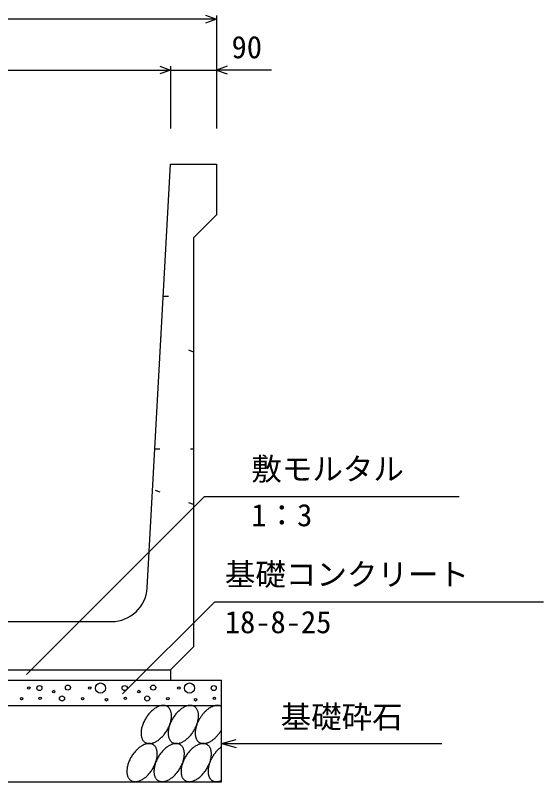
# Model space of a CAD drawing. Units: millimetres, scale not verified. Extents: x -33600 to 33600, y -11880 to 11880.
# Drawn here: x 5219 to 6258, y 2357 to 3865 of the extents above; entities that cross this region are included whole.
import ezdxf
from ezdxf.enums import TextEntityAlignment as Align

# ---------------------------------------------------------------- set-up
doc = ezdxf.new("R2010")
doc.units = ezdxf.units.MM
doc.header["$LTSCALE"] = 40
doc.linetypes.add('DOTTED', pattern=[1.75, 0.25, -1.5])
for name, color, linetype, lineweight in [('0-0_DIM', 7, 'Continuous', 25), ('0-2_HATCH', 6, 'Continuous', 25), ('0-5_OUTLINE', 3, 'Continuous', 25), ('0-6_OUTLINE2', 4, 'DOTTED', 25)]:
    doc.layers.add(name, color=color, linetype=linetype, lineweight=lineweight)
doc.styles.add('ＭＳ ゴシック', font='')
doc.styles.get('ＭＳ ゴシック').set_extended_font_data('MS Gothic')

msp = doc.modelspace()

# ---------------------------------------------------------------- linework, layer by layer
at = {"layer": '0-0_DIM'}
for p, q in [((5614.81, 3864.33), (5614.81, 3641.83)), ((5614.81, 3856.83), (4534.81, 3856.83)), ((4624.81, 3756.83), (5524.81, 3756.83)), ((5524.81, 3764.33), (5524.81, 3641.83)), ((5524.81, 3756.83), (5614.81, 3756.83)), ((5723.19, 3756.83), (5614.82, 3756.83)), ((5591.71, 2918.02), (5241.08, 2567.39)), ((5591.71, 2918.02), (6092.01, 2918.02)), ((5611.44, 2710.76), (5429.99, 2529.31)), ((5611.44, 2710.76), (6258.31, 2710.76)), ((5624.81, 2431.83), (5653.79, 2439.59)), ((5624.81, 2431.83), (6058.13, 2431.83)), ((5624.81, 2431.83), (5653.79, 2424.06))]:
    msp.add_line(p, q, dxfattribs=at)
for points in [[(5593.67, 3864.52), (5614.81, 3856.83), (5593.67, 3849.13)], [(5503.67, 3764.52), (5524.81, 3756.83), (5503.67, 3749.13)], [(5635.96, 3764.52), (5614.82, 3756.83), (5635.96, 3749.13)]]:
    msp.add_lwpolyline(points, dxfattribs=at)
at = {"layer": '0-2_HATCH'}
for points in [[(5518.39, 2504.63), (5517.36, 2505.21), (5516.28, 2505.7), (5515.15, 2506.1), (5513.98, 2506.42), (5512.77, 2506.64), (5511.51, 2506.78), (5510.22, 2506.82), (5508.9, 2506.78), (5507.55, 2506.64), (5506.17, 2506.42), (5504.77, 2506.1), (5503.35, 2505.7), (5501.91, 2505.21), (5500.46, 2504.63), (5499, 2503.97), (5497.54, 2503.22), (5496.07, 2502.4), (5494.6, 2501.49), (5493.14, 2500.5), (5491.69, 2499.44), (5490.25, 2498.31), (5488.82, 2497.11), (5487.41, 2495.84), (5486.03, 2494.51), (5484.67, 2493.11), (5483.34, 2491.66), (5482.04, 2490.16), (5480.77, 2488.6), (5479.54, 2487), (5478.36, 2485.36), (5477.22, 2483.67), (5476.12, 2481.96), (5475.08, 2480.21), (5474.08, 2478.43), (5473.14, 2476.64), (5472.26, 2474.83), (5471.43, 2473), (5470.67, 2471.16), (5469.97, 2469.32)], [(5525.8, 2493.11), (5525.46, 2494.5), (5525.04, 2495.84), (5524.56, 2497.11), (5524.01, 2498.31), (5523.39, 2499.44), (5522.71, 2500.5), (5521.96, 2501.49), (5521.16, 2502.39), (5520.29, 2503.22), (5519.37, 2503.97), (5518.39, 2504.63)], [(5571.6, 2504.63), (5570.57, 2505.21), (5569.49, 2505.7), (5568.37, 2506.1), (5567.2, 2506.42), (5565.98, 2506.64), (5564.73, 2506.78), (5563.44, 2506.82), (5562.12, 2506.78), (5560.77, 2506.64), (5559.39, 2506.42), (5557.99, 2506.1), (5556.57, 2505.7), (5555.13, 2505.21), (5553.68, 2504.63), (5552.22, 2503.97), (5550.75, 2503.22), (5549.28, 2502.4), (5547.82, 2501.49), (5546.36, 2500.5), (5544.9, 2499.44), (5543.46, 2498.31), (5542.03, 2497.11), (5540.63, 2495.84), (5539.24, 2494.51), (5537.88, 2493.11), (5536.55, 2491.66), (5535.25, 2490.16), (5533.98, 2488.6), (5532.76, 2487), (5531.57, 2485.36), (5530.43, 2483.67), (5529.34, 2481.96), (5528.29, 2480.21), (5527.3, 2478.43), (5526.36, 2476.64), (5525.47, 2474.83), (5524.65, 2473), (5523.88, 2471.16), (5523.18, 2469.32)], [(5579.01, 2493.11), (5578.67, 2494.5), (5578.25, 2495.84), (5577.77, 2497.11), (5577.22, 2498.31), (5576.6, 2499.44), (5575.92, 2500.5), (5575.18, 2501.49), (5574.37, 2502.39), (5573.5, 2503.22), (5572.58, 2503.97), (5571.6, 2504.63)], [(5624.82, 2504.63), (5624.04, 2505.08), (5623.23, 2505.48), (5622.4, 2505.82), (5621.53, 2506.12), (5620.65, 2506.36), (5619.73, 2506.56), (5618.8, 2506.7), (5617.84, 2506.79), (5616.86, 2506.82), (5615.86, 2506.81), (5614.84, 2506.74), (5613.81, 2506.62), (5612.76, 2506.45), (5611.7, 2506.23), (5610.63, 2505.95), (5609.54, 2505.63), (5608.45, 2505.25), (5607.35, 2504.82), (5606.24, 2504.35), (5605.13, 2503.82), (5604.02, 2503.25), (5602.9, 2502.63), (5601.79, 2501.97), (5600.67, 2501.25), (5599.56, 2500.5), (5598.45, 2499.7), (5597.35, 2498.86), (5596.26, 2497.97), (5595.18, 2497.05), (5594.11, 2496.09), (5593.05, 2495.09), (5592, 2494.06), (5590.98, 2492.99), (5589.96, 2491.88), (5588.97, 2490.75), (5587.99, 2489.59), (5587.04, 2488.4), (5586.1, 2487.18), (5585.2, 2485.94)], [(5492.68, 2434.01), (5494.14, 2434.67), (5495.61, 2435.42), (5497.08, 2436.24), (5498.54, 2437.15), (5500, 2438.14), (5501.46, 2439.2), (5502.9, 2440.33), (5504.33, 2441.53), (5505.73, 2442.8), (5507.12, 2444.13), (5508.48, 2445.53), (5509.81, 2446.98), (5511.11, 2448.48), (5512.38, 2450.04), (5513.6, 2451.64), (5514.79, 2453.28), (5515.93, 2454.97), (5517.03, 2456.68), (5518.07, 2458.43), (5519.07, 2460.21), (5520.01, 2462), (5520.89, 2463.82), (5521.71, 2465.64), (5522.48, 2467.48), (5523.18, 2469.32), (5523.82, 2471.16), (5524.39, 2472.99), (5524.89, 2474.82), (5525.33, 2476.64), (5525.7, 2478.43), (5526, 2480.21), (5526.22, 2481.95), (5526.38, 2483.67), (5526.46, 2485.35), (5526.47, 2487), (5526.41, 2488.6), (5526.28, 2490.15), (5526.08, 2491.66), (5525.8, 2493.11)], [(5545.9, 2434.01), (5547.36, 2434.67), (5548.82, 2435.42), (5550.29, 2436.24), (5551.76, 2437.15), (5553.22, 2438.14), (5554.67, 2439.2), (5556.11, 2440.33), (5557.54, 2441.53), (5558.95, 2442.8), (5560.33, 2444.13), (5561.69, 2445.53), (5563.03, 2446.98), (5564.33, 2448.48), (5565.59, 2450.04), (5566.82, 2451.64), (5568, 2453.28), (5569.14, 2454.97), (5570.24, 2456.68), (5571.29, 2458.43), (5572.28, 2460.21), (5573.22, 2462), (5574.1, 2463.82), (5574.93, 2465.64), (5575.69, 2467.48), (5576.39, 2469.32), (5577.03, 2471.16), (5577.6, 2472.99), (5578.11, 2474.82), (5578.55, 2476.64), (5578.91, 2478.43), (5579.21, 2480.21), (5579.44, 2481.95), (5579.59, 2483.67), (5579.68, 2485.35), (5579.69, 2487), (5579.63, 2488.6), (5579.49, 2490.15), (5579.29, 2491.66), (5579.01, 2493.11)], [(5585.2, 2485.94), (5584.31, 2484.67), (5583.45, 2483.38), (5582.62, 2482.08), (5581.82, 2480.75), (5581.05, 2479.41), (5580.31, 2478.06), (5579.59, 2476.69), (5578.92, 2475.31), (5578.27, 2473.93), (5577.66, 2472.53), (5577.09, 2471.14), (5576.55, 2469.74), (5576.05, 2468.34), (5575.58, 2466.94), (5575.16, 2465.55), (5574.77, 2464.16), (5574.42, 2462.77), (5574.11, 2461.4), (5573.84, 2460.04), (5573.62, 2458.69), (5573.43, 2457.35), (5573.28, 2456.04), (5573.18, 2454.74), (5573.12, 2453.46), (5573.1, 2452.2), (5573.12, 2450.97), (5573.18, 2449.76), (5573.28, 2448.58), (5573.43, 2447.43), (5573.62, 2446.31), (5573.84, 2445.22), (5574.11, 2444.16), (5574.42, 2443.14), (5574.77, 2442.16), (5575.16, 2441.21), (5575.58, 2440.31), (5576.05, 2439.44), (5576.55, 2438.62), (5577.09, 2437.83)], [(5469.97, 2469.32), (5469.33, 2467.48), (5468.76, 2465.65), (5468.25, 2463.82), (5467.82, 2462.01), (5467.45, 2460.21), (5467.15, 2458.44), (5466.92, 2456.69), (5466.77, 2454.97), (5466.68, 2453.29), (5466.67, 2451.64), (5466.73, 2450.04), (5466.87, 2448.49), (5467.07, 2446.98), (5467.35, 2445.53), (5467.69, 2444.14), (5468.11, 2442.8), (5468.59, 2441.53), (5469.14, 2440.33), (5469.76, 2439.2), (5470.44, 2438.14), (5471.19, 2437.15), (5471.99, 2436.25), (5472.86, 2435.42), (5473.78, 2434.67), (5474.76, 2434.01), (5475.79, 2433.43), (5476.87, 2432.94), (5477.99, 2432.54), (5479.17, 2432.22), (5480.38, 2432), (5481.63, 2431.86), (5482.92, 2431.82), (5484.24, 2431.86), (5485.6, 2432), (5486.97, 2432.22), (5488.37, 2432.54), (5489.8, 2432.94), (5491.23, 2433.43), (5492.68, 2434.01)], [(5523.18, 2469.32), (5522.54, 2467.48), (5521.97, 2465.65), (5521.47, 2463.82), (5521.03, 2462.01), (5520.66, 2460.21), (5520.36, 2458.44), (5520.14, 2456.69), (5519.98, 2454.97), (5519.9, 2453.29), (5519.89, 2451.64), (5519.95, 2450.04), (5520.08, 2448.49), (5520.28, 2446.98), (5520.56, 2445.53), (5520.91, 2444.14), (5521.32, 2442.8), (5521.8, 2441.53), (5522.36, 2440.33), (5522.97, 2439.2), (5523.65, 2438.14), (5524.4, 2437.15), (5525.21, 2436.25), (5526.07, 2435.42), (5526.99, 2434.67), (5527.97, 2434.01), (5529, 2433.43), (5530.08, 2432.94), (5531.21, 2432.54), (5532.38, 2432.22), (5533.59, 2432), (5534.85, 2431.86), (5536.14, 2431.82), (5537.46, 2431.86), (5538.81, 2432), (5540.19, 2432.22), (5541.59, 2432.54), (5543.01, 2432.94), (5544.45, 2433.43), (5545.9, 2434.01)], [(5614.84, 2445.46), (5615.86, 2446.56), (5616.86, 2447.68), (5617.84, 2448.84), (5618.8, 2450.03), (5619.73, 2451.24), (5620.65, 2452.48), (5621.53, 2453.74), (5622.4, 2455.03), (5623.23, 2456.33), (5624.04, 2457.65), (5624.82, 2458.99)], [(5577.09, 2437.83), (5577.66, 2437.1), (5578.27, 2436.4), (5578.92, 2435.75), (5579.59, 2435.15), (5580.31, 2434.6), (5581.05, 2434.1), (5581.82, 2433.64), (5582.62, 2433.23), (5583.45, 2432.88), (5584.31, 2432.57), (5585.2, 2432.32), (5586.1, 2432.12), (5587.04, 2431.97), (5587.99, 2431.87), (5588.97, 2431.82), (5589.96, 2431.83), (5590.98, 2431.88), (5592, 2431.99), (5593.05, 2432.16), (5594.11, 2432.37), (5595.18, 2432.64), (5596.26, 2432.95), (5597.35, 2433.32), (5598.45, 2433.74), (5599.56, 2434.2), (5600.67, 2434.72), (5601.79, 2435.28), (5602.9, 2435.89), (5604.02, 2436.55), (5605.13, 2437.26), (5606.24, 2438), (5607.35, 2438.8), (5608.45, 2439.63), (5609.54, 2440.51), (5610.63, 2441.42), (5611.7, 2442.38), (5612.76, 2443.37), (5613.81, 2444.4), (5614.84, 2445.46)], [(5490.5, 2429.63), (5489.47, 2430.21), (5488.39, 2430.7), (5487.26, 2431.11), (5486.09, 2431.42), (5484.88, 2431.65), (5483.62, 2431.78), (5482.33, 2431.83), (5481.01, 2431.78), (5479.66, 2431.65), (5478.28, 2431.42), (5476.88, 2431.11), (5475.46, 2430.7), (5474.02, 2430.21), (5472.57, 2429.63), (5471.11, 2428.97), (5469.65, 2428.23), (5468.18, 2427.4), (5466.71, 2426.49), (5465.25, 2425.51), (5463.8, 2424.45), (5462.36, 2423.31), (5460.93, 2422.11), (5459.52, 2420.84), (5458.14, 2419.51), (5456.78, 2418.12), (5455.44, 2416.67), (5454.14, 2415.16), (5452.88, 2413.61), (5451.65, 2412), (5450.47, 2410.36), (5449.33, 2408.68), (5448.23, 2406.96), (5447.18, 2405.21), (5446.19, 2403.44), (5445.25, 2401.64), (5444.37, 2399.83), (5443.54, 2398), (5442.78, 2396.17), (5442.08, 2394.32)], [(5497.91, 2418.11), (5497.56, 2419.51), (5497.15, 2420.84), (5496.67, 2422.11), (5496.11, 2423.31), (5495.5, 2424.44), (5494.81, 2425.5), (5494.07, 2426.49), (5493.26, 2427.4), (5492.4, 2428.22), (5491.48, 2428.97), (5490.5, 2429.63)], [(5543.71, 2429.63), (5542.68, 2430.21), (5541.6, 2430.7), (5540.48, 2431.11), (5539.3, 2431.42), (5538.09, 2431.65), (5536.84, 2431.78), (5535.55, 2431.83), (5534.23, 2431.78), (5532.87, 2431.65), (5531.5, 2431.42), (5530.09, 2431.11), (5528.67, 2430.7), (5527.24, 2430.21), (5525.79, 2429.63), (5524.33, 2428.97), (5522.86, 2428.23), (5521.39, 2427.4), (5519.93, 2426.49), (5518.47, 2425.51), (5517.01, 2424.45), (5515.57, 2423.31), (5514.14, 2422.11), (5512.74, 2420.84), (5511.35, 2419.51), (5509.99, 2418.12), (5508.66, 2416.67), (5507.36, 2415.16), (5506.09, 2413.61), (5504.87, 2412), (5503.68, 2410.36), (5502.54, 2408.68), (5501.44, 2406.96), (5500.4, 2405.21), (5499.4, 2403.44), (5498.46, 2401.64), (5497.58, 2399.83), (5496.76, 2398), (5495.99, 2396.17), (5495.29, 2394.32)], [(5551.12, 2418.11), (5550.78, 2419.51), (5550.36, 2420.84), (5549.88, 2422.11), (5549.33, 2423.31), (5548.71, 2424.44), (5548.03, 2425.5), (5547.28, 2426.49), (5546.48, 2427.4), (5545.61, 2428.22), (5544.69, 2428.97), (5543.71, 2429.63)], [(5596.93, 2429.63), (5595.9, 2430.21), (5594.82, 2430.7), (5593.69, 2431.11), (5592.52, 2431.42), (5591.3, 2431.65), (5590.05, 2431.78), (5588.76, 2431.83), (5587.44, 2431.78), (5586.09, 2431.65), (5584.71, 2431.42), (5583.31, 2431.11), (5581.89, 2430.7), (5580.45, 2430.21), (5579, 2429.63), (5577.54, 2428.97), (5576.08, 2428.23), (5574.61, 2427.4), (5573.14, 2426.49), (5571.68, 2425.51), (5570.23, 2424.45), (5568.78, 2423.31), (5567.36, 2422.11), (5565.95, 2420.84), (5564.56, 2419.51), (5563.2, 2418.12), (5561.87, 2416.67), (5560.57, 2415.16), (5559.31, 2413.61), (5558.08, 2412), (5556.9, 2410.36), (5555.75, 2408.68), (5554.66, 2406.96), (5553.61, 2405.21), (5552.62, 2403.44), (5551.68, 2401.64), (5550.8, 2399.83), (5549.97, 2398), (5549.21, 2396.17), (5548.5, 2394.32)], [(5604.34, 2418.11), (5603.99, 2419.51), (5603.58, 2420.84), (5603.09, 2422.11), (5602.54, 2423.31), (5601.92, 2424.44), (5601.24, 2425.5), (5600.5, 2426.49), (5599.69, 2427.4), (5598.83, 2428.22), (5597.9, 2428.97), (5596.93, 2429.63)], [(5464.79, 2359.01), (5466.25, 2359.67), (5467.72, 2360.42), (5469.18, 2361.25), (5470.65, 2362.15), (5472.11, 2363.14), (5473.57, 2364.2), (5475.01, 2365.33), (5476.43, 2366.53), (5477.84, 2367.8), (5479.23, 2369.14), (5480.59, 2370.53), (5481.92, 2371.98), (5483.22, 2373.49), (5484.49, 2375.04), (5485.71, 2376.64), (5486.9, 2378.29), (5488.04, 2379.97), (5489.13, 2381.69), (5490.18, 2383.43), (5491.17, 2385.21), (5492.11, 2387), (5493, 2388.82), (5493.82, 2390.65), (5494.59, 2392.48), (5495.29, 2394.32), (5495.93, 2396.16), (5496.5, 2398), (5497, 2399.82), (5497.44, 2401.64), (5497.81, 2403.43), (5498.11, 2405.21), (5498.33, 2406.96), (5498.49, 2408.67), (5498.57, 2410.36), (5498.58, 2412), (5498.52, 2413.6), (5498.39, 2415.16), (5498.18, 2416.66), (5497.91, 2418.11)], [(5518.01, 2359.01), (5519.47, 2359.67), (5520.93, 2360.42), (5522.4, 2361.25), (5523.87, 2362.15), (5525.33, 2363.14), (5526.78, 2364.2), (5528.22, 2365.33), (5529.65, 2366.53), (5531.06, 2367.8), (5532.44, 2369.14), (5533.8, 2370.53), (5535.13, 2371.98), (5536.43, 2373.49), (5537.7, 2375.04), (5538.93, 2376.64), (5540.11, 2378.29), (5541.25, 2379.97), (5542.35, 2381.69), (5543.39, 2383.43), (5544.39, 2385.21), (5545.33, 2387), (5546.21, 2388.82), (5547.04, 2390.65), (5547.8, 2392.48), (5548.5, 2394.32), (5549.14, 2396.16), (5549.71, 2398), (5550.22, 2399.82), (5550.65, 2401.64), (5551.02, 2403.43), (5551.32, 2405.21), (5551.55, 2406.96), (5551.7, 2408.67), (5551.78, 2410.36), (5551.8, 2412), (5551.74, 2413.6), (5551.6, 2415.16), (5551.4, 2416.66), (5551.12, 2418.11)], [(5571.22, 2359.01), (5572.68, 2359.67), (5574.15, 2360.42), (5575.61, 2361.25), (5577.08, 2362.15), (5578.54, 2363.14), (5579.99, 2364.2), (5581.44, 2365.33), (5582.86, 2366.53), (5584.27, 2367.8), (5585.66, 2369.14), (5587.02, 2370.53), (5588.35, 2371.98), (5589.65, 2373.49), (5590.91, 2375.04), (5592.14, 2376.64), (5593.33, 2378.29), (5594.47, 2379.97), (5595.56, 2381.69), (5596.61, 2383.43), (5597.6, 2385.21), (5598.54, 2387), (5599.43, 2388.82), (5600.25, 2390.65), (5601.01, 2392.48), (5601.72, 2394.32), (5602.35, 2396.16), (5602.93, 2398), (5603.43, 2399.82), (5603.87, 2401.64), (5604.24, 2403.43), (5604.53, 2405.21), (5604.76, 2406.96), (5604.92, 2408.67), (5605, 2410.36), (5605.01, 2412), (5604.95, 2413.6), (5604.82, 2415.16), (5604.61, 2416.66), (5604.34, 2418.11)], [(5624.82, 2425.45), (5624.14, 2424.97), (5623.47, 2424.47), (5622.8, 2423.96), (5622.14, 2423.43), (5621.48, 2422.88), (5620.82, 2422.33), (5620.16, 2421.75), (5619.51, 2421.16), (5618.86, 2420.56), (5618.22, 2419.95), (5617.59, 2419.32), (5616.95, 2418.68), (5616.33, 2418.02), (5615.71, 2417.36), (5615.1, 2416.68), (5614.49, 2415.99), (5613.89, 2415.29), (5613.3, 2414.58), (5612.72, 2413.86), (5612.15, 2413.12), (5611.58, 2412.38), (5611.02, 2411.63), (5610.47, 2410.87), (5609.93, 2410.1), (5609.4, 2409.33), (5608.88, 2408.54), (5608.37, 2407.75), (5607.87, 2406.95), (5607.38, 2406.15), (5606.9, 2405.34), (5606.43, 2404.52), (5605.97, 2403.7), (5605.53, 2402.87), (5605.09, 2402.04), (5604.67, 2401.2), (5604.26, 2400.36), (5603.87, 2399.52), (5603.48, 2398.68), (5603.11, 2397.83)], [(5603.11, 2397.83), (5602.75, 2396.98), (5602.41, 2396.13), (5602.07, 2395.28), (5601.76, 2394.43), (5601.45, 2393.58), (5601.16, 2392.73), (5600.88, 2391.88), (5600.62, 2391.03), (5600.37, 2390.18), (5600.14, 2389.33), (5599.92, 2388.49), (5599.71, 2387.65), (5599.52, 2386.82), (5599.35, 2385.98), (5599.19, 2385.16), (5599.04, 2384.33), (5598.91, 2383.51), (5598.8, 2382.7), (5598.7, 2381.89), (5598.61, 2381.09), (5598.54, 2380.3), (5598.49, 2379.52), (5598.45, 2378.74), (5598.43, 2377.97), (5598.42, 2377.2), (5598.43, 2376.45), (5598.45, 2375.71), (5598.49, 2374.97), (5598.54, 2374.25), (5598.61, 2373.53), (5598.7, 2372.83), (5598.8, 2372.14), (5598.91, 2371.46), (5599.04, 2370.79), (5599.19, 2370.13), (5599.35, 2369.49), (5599.52, 2368.86), (5599.71, 2368.24), (5599.92, 2367.63)], [(5442.08, 2394.32), (5441.44, 2392.48), (5440.87, 2390.65), (5440.36, 2388.82), (5439.92, 2387.01), (5439.56, 2385.21), (5439.26, 2383.44), (5439.03, 2381.69), (5438.88, 2379.97), (5438.79, 2378.29), (5438.78, 2376.65), (5438.84, 2375.04), (5438.98, 2373.49), (5439.18, 2371.98), (5439.46, 2370.53), (5439.8, 2369.14), (5440.22, 2367.81), (5440.7, 2366.54), (5441.25, 2365.33), (5441.87, 2364.2), (5442.55, 2363.14), (5443.29, 2362.16), (5444.1, 2361.25), (5444.97, 2360.42), (5445.89, 2359.67), (5446.87, 2359.01), (5447.9, 2358.43), (5448.98, 2357.94), (5450.1, 2357.54), (5451.27, 2357.23), (5452.49, 2357), (5453.74, 2356.86), (5455.03, 2356.82), (5456.35, 2356.86), (5457.7, 2357), (5459.08, 2357.23), (5460.48, 2357.54), (5461.9, 2357.94), (5463.34, 2358.43), (5464.79, 2359.01)], [(5495.29, 2394.32), (5494.65, 2392.48), (5494.08, 2390.65), (5493.57, 2388.82), (5493.14, 2387.01), (5492.77, 2385.21), (5492.47, 2383.44), (5492.25, 2381.69), (5492.09, 2379.97), (5492.01, 2378.29), (5492, 2376.65), (5492.06, 2375.04), (5492.19, 2373.49), (5492.39, 2371.98), (5492.67, 2370.53), (5493.01, 2369.14), (5493.43, 2367.81), (5493.91, 2366.54), (5494.46, 2365.33), (5495.08, 2364.2), (5495.76, 2363.14), (5496.51, 2362.16), (5497.31, 2361.25), (5498.18, 2360.42), (5499.1, 2359.67), (5500.08, 2359.01), (5501.11, 2358.43), (5502.19, 2357.94), (5503.32, 2357.54), (5504.49, 2357.23), (5505.7, 2357), (5506.96, 2356.86), (5508.24, 2356.82), (5509.57, 2356.86), (5510.92, 2357), (5512.3, 2357.23), (5513.7, 2357.54), (5515.12, 2357.94), (5516.56, 2358.43), (5518.01, 2359.01)], [(5548.5, 2394.32), (5547.87, 2392.48), (5547.29, 2390.65), (5546.79, 2388.82), (5546.35, 2387.01), (5545.98, 2385.21), (5545.69, 2383.44), (5545.46, 2381.69), (5545.31, 2379.97), (5545.22, 2378.29), (5545.21, 2376.65), (5545.27, 2375.04), (5545.4, 2373.49), (5545.61, 2371.98), (5545.88, 2370.53), (5546.23, 2369.14), (5546.64, 2367.81), (5547.13, 2366.54), (5547.68, 2365.33), (5548.3, 2364.2), (5548.98, 2363.14), (5549.72, 2362.16), (5550.53, 2361.25), (5551.39, 2360.42), (5552.32, 2359.67), (5553.29, 2359.01), (5554.32, 2358.43), (5555.4, 2357.94), (5556.53, 2357.54), (5557.7, 2357.23), (5558.92, 2357), (5560.17, 2356.86), (5561.46, 2356.82), (5562.78, 2356.86), (5564.13, 2357), (5565.51, 2357.23), (5566.91, 2357.54), (5568.33, 2357.94), (5569.77, 2358.43), (5571.22, 2359.01)], [(5599.92, 2367.63), (5600.14, 2367.04), (5600.37, 2366.46), (5600.62, 2365.9), (5600.88, 2365.35), (5601.16, 2364.82), (5601.45, 2364.3), (5601.76, 2363.8), (5602.07, 2363.31), (5602.41, 2362.84), (5602.75, 2362.39), (5603.11, 2361.95), (5603.48, 2361.53), (5603.87, 2361.12), (5604.26, 2360.73), (5604.67, 2360.36), (5605.09, 2360.01), (5605.53, 2359.68), (5605.97, 2359.36), (5606.43, 2359.06), (5606.9, 2358.78), (5607.38, 2358.52), (5607.87, 2358.27), (5608.37, 2358.05), (5608.88, 2357.84), (5609.4, 2357.65), (5609.93, 2357.48), (5610.47, 2357.33), (5611.02, 2357.2), (5611.58, 2357.09), (5612.15, 2357), (5612.72, 2356.92), (5613.3, 2356.87), (5613.89, 2356.84), (5614.49, 2356.82), (5615.1, 2356.82), (5615.71, 2356.85), (5616.33, 2356.89), (5616.95, 2356.95), (5617.59, 2357.03)], [(5617.59, 2357.03), (5618.22, 2357.13), (5618.86, 2357.25), (5619.51, 2357.39), (5620.16, 2357.55), (5620.82, 2357.73), (5621.48, 2357.92), (5622.14, 2358.14), (5622.8, 2358.37), (5623.47, 2358.62), (5624.14, 2358.89), (5624.82, 2359.18)]]:
    msp.add_lwpolyline(points, dxfattribs=at)
for centre, radius in [((5386.81, 2541.05), 10), ((5561.9, 2541.05), 10), ((5245.77, 2541.05), 2.5), ((5266.81, 2541.05), 5), ((5294.84, 2534.05), 2.5), ((5322.88, 2541.93), 5), ((5365.77, 2541.05), 2.5), ((5434.41, 2541.05), 5), ((5462.45, 2534.05), 2.5), ((5490.49, 2541.93), 5), ((5540.87, 2541.05), 2.5), ((5609.51, 2541.05), 5), ((5231.76, 2520.04), 2.5), ((5268.11, 2520.71), 2.5), ((5311.17, 2520.47), 5), ((5351.76, 2520.04), 2.5), ((5398.76, 2517.97), 2.5), ((5435.72, 2520.71), 2.5), ((5478.77, 2520.47), 5), ((5519.36, 2520.04), 2.5), ((5573.86, 2517.97), 2.5), ((5610.81, 2520.71), 2.5)]:
    msp.add_circle(centre, radius, dxfattribs=at)
at = {"layer": '0-5_OUTLINE'}
for p, q in [((5478.49, 2737.94), (5524.81, 3571.83)), ((5569.81, 3426.83), (5614.81, 3471.83)), ((5569.81, 3426.83), (5569.81, 2621.83)), ((4741.03, 2671.83), (5408.6, 2671.83)), ((5524.81, 2576.83), (5569.81, 2621.83)), ((4624.81, 2576.83), (5524.81, 2576.83)), ((5524.81, 2576.83), (5524.81, 2556.83)), ((4524.81, 2556.83), (5624.81, 2556.83)), ((5624.81, 2356.83), (5624.81, 2556.83)), ((4524.81, 2506.83), (5624.81, 2506.83)), ((4524.81, 2356.83), (5624.81, 2356.83))]:
    msp.add_line(p, q, dxfattribs=at)
msp.add_lwpolyline([(5524.81, 3571.83), (5614.81, 3571.83), (5614.81, 3471.83)], dxfattribs=at)
msp.add_arc((5408.6, 2741.83), 70, 270, 356.82017, dxfattribs=at)
at = {"layer": '0-6_OUTLINE2'}
for p, q in [((5510.37, 3311.83), (5569.81, 3311.83)), ((5569.81, 3201.83), (5505.93, 3231.83)), ((5493.7, 3011.83), (5569.81, 3011.83)), ((5569.81, 2901.83), (5489.26, 2931.83))]:
    msp.add_line(p, q, dxfattribs=at)

# ---------------------------------------------------------------- texts
at = {"layer": '0-0_DIM', "style": 'ＭＳ ゴシック'}
for s, p in [('90', (5644.65, 3766.83)), ('敷モルタル', (5683.45, 2936.76)), ('1：3', (5683.45, 2846.07)), ('基礎コンクリート', (5631.44, 2729.5)), ('18-8-25', (5631.44, 2635.68)), ('基礎砕石', (5741.14, 2449))]:
    msp.add_text(s, height=43.99, dxfattribs=at).set_placement(p, align=Align.BOTTOM_LEFT)

doc.saveas('drawing.dxf')
